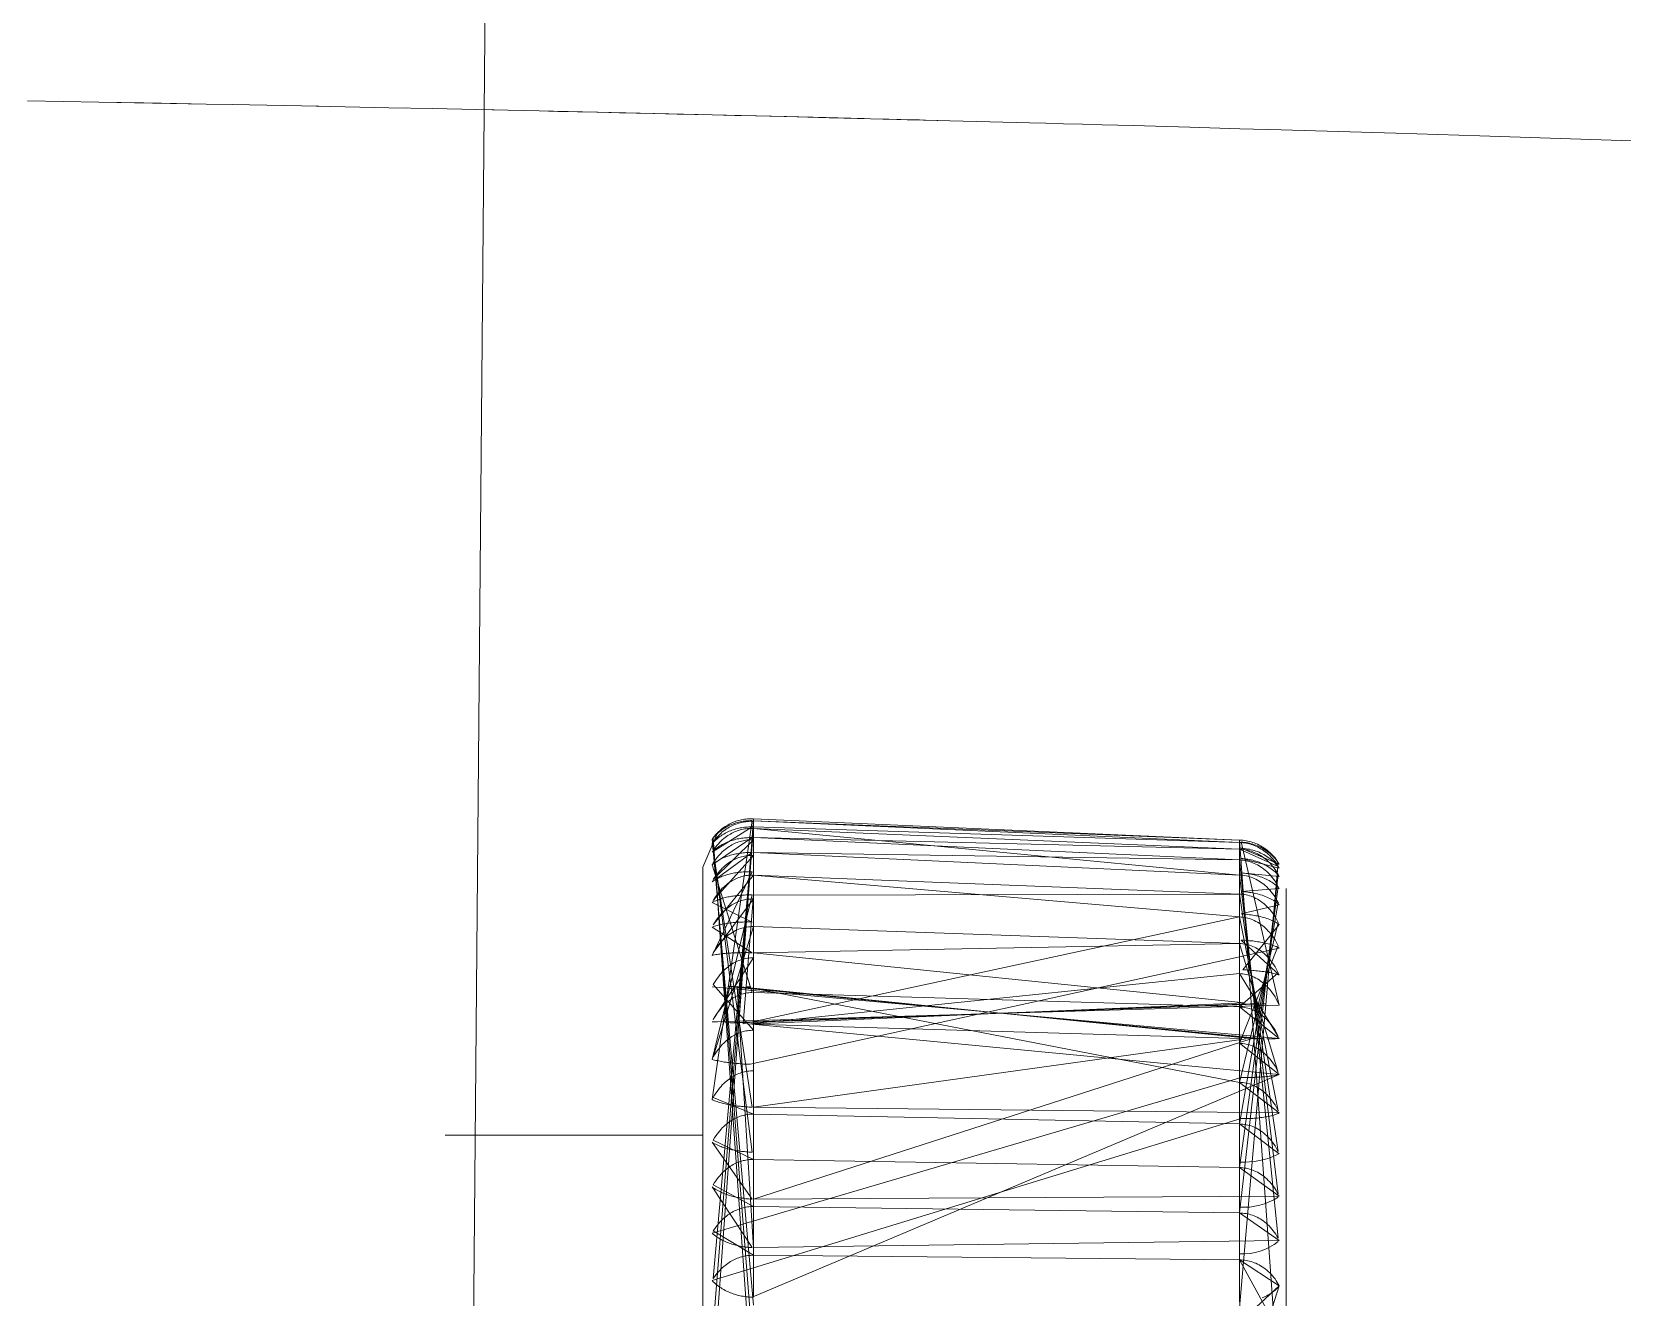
# Model space of a CAD drawing. Header units: millimetres. Extents: x 521 to 148073, y -17811 to 32040.
# Drawn here: x 66097.56 to 66131.58, y 20504.52 to 20531.58 of the extents above; entities that cross this region are included whole.
import ezdxf

# ---------------------------------------------------------------- set-up
doc = ezdxf.new("R2010")
doc.units = ezdxf.units.MM
doc.layers.add('Datové rozvody', color=6, linetype='Continuous')
doc.layers.add('PDF_Geometrie', color=7, linetype='Continuous', true_color=0xbdbdbd)

# ---------------------------------------------------------------- blocks, each defined once
blk = doc.blocks.new('projektor')
at = {"layer": 'PDF_Geometrie', "lineweight": 13}
for points in [[(86022.864, 15176.295), (86022.872, 15176.685), (86022.881, 15177.091), (86022.89, 15177.516), (86022.901, 15177.965), (86022.917, 15178.676), (86022.929, 15179.163), (86022.946, 15179.893), (86022.956, 15180.366), (86022.967, 15180.817), (86022.982, 15181.442), (86023.004, 15182.332), (86023.012, 15182.637), (86023.111, 15186.497), (86023.12, 15186.838), (86023.13, 15187.206), (86023.14, 15187.598), (86023.152, 15188.011), (86023.169, 15188.663), (86023.182, 15189.119), (86023.202, 15189.837), (86023.232, 15190.876), (86023.256, 15191.735), (86023.327, 15194.123), (86023.381, 15195.868), (86023.428, 15197.335), (86023.476, 15198.818), (86023.522, 15200.208)], [(86041.821, 15179.995), (86041.81, 15179.891), (86041.467, 15191.694), (86038.071, 15190.904), (86038.075, 15190.939), (86038.079, 15190.974), (86038.084, 15191.007), (86038.09, 15191.042), (86038.098, 15191.075), (86038.106, 15191.109), (86038.116, 15191.142), (86038.127, 15191.175), (86038.139, 15191.209), (86038.152, 15191.241), (86038.166, 15191.274), (86038.182, 15191.307), (86038.2, 15191.34), (86038.218, 15191.372), (86038.238, 15191.404), (86038.26, 15191.435), (86038.283, 15191.467), (86038.307, 15191.497), (86038.332, 15191.526), (86038.358, 15191.555), (86038.385, 15191.581), (86038.414, 15191.606), (86038.442, 15191.631), (86038.471, 15191.653), (86038.502, 15191.675), (86038.532, 15191.694), (86038.199, 15190.904), (86038.201, 15190.939), (86038.206, 15190.974), (86038.21, 15191.007), (86038.217, 15191.042), (86038.223, 15191.075), (86038.232, 15191.109), (86038.24, 15191.142), (86038.25, 15191.175), (86038.261, 15191.209), (86038.272, 15191.241), (86038.286, 15191.274), (86038.301, 15191.307), (86038.316, 15191.34), (86038.332, 15191.372), (86038.351, 15191.404), (86038.371, 15191.435), (86038.391, 15191.467), (86038.414, 15191.497), (86038.436, 15191.526), (86038.461, 15191.555), (86038.485, 15191.581), (86038.511, 15191.606), (86038.537, 15191.631), (86038.563, 15191.653), (86038.59, 15191.675), (86038.617, 15191.694), (86038.414, 15190.904), (86038.417, 15190.939), (86038.42, 15190.974), (86038.426, 15191.007), (86038.431, 15191.042), (86038.436, 15191.075), (86038.444, 15191.109), (86038.452, 15191.142), (86038.461, 15191.175), (86038.471, 15191.209), (86038.48, 15191.241), (86038.493, 15191.274), (86038.506, 15191.307), (86038.52, 15191.34), (86038.535, 15191.372), (86038.551, 15191.404), (86038.568, 15191.435), (86038.587, 15191.467), (86038.606, 15191.497), (86038.627, 15191.526), (86038.648, 15191.555), (86038.67, 15191.581), (86038.692, 15191.606), (86038.715, 15191.631), (86038.739, 15191.653), (86038.762, 15191.675), (86038.788, 15191.694), (86038.715, 15190.903), (86038.718, 15190.937), (86038.722, 15190.971), (86038.725, 15191.004), (86038.73, 15191.037), (86038.735, 15191.07), (86038.741, 15191.104), (86038.749, 15191.136), (86038.756, 15191.169), (86038.764, 15191.202), (86038.772, 15191.234), (86038.783, 15191.267), (86038.793, 15191.298), (86038.805, 15191.33), (86038.818, 15191.361), (86038.83, 15191.393), (86038.845, 15191.423), (86038.859, 15191.453), (86038.875, 15191.482), (86038.893, 15191.512), (86038.91, 15191.54), (86038.93, 15191.568), (86038.95, 15191.595), (86038.971, 15191.622), (86038.993, 15191.647), (86039.016, 15191.67), (86039.04, 15191.694), (86039.101, 15190.904), (86039.104, 15190.939), (86039.106, 15190.974), (86039.11, 15191.007), (86039.115, 15191.042), (86039.119, 15191.075), (86039.124, 15191.109), (86039.131, 15191.142), (86039.137, 15191.175), (86039.144, 15191.209), (86039.152, 15191.241), (86039.162, 15191.274), (86039.171, 15191.307), (86039.18, 15191.34), (86039.192, 15191.372), (86039.204, 15191.404), (86039.216, 15191.435), (86039.23, 15191.467), (86039.244, 15191.497), (86039.259, 15191.526), (86039.274, 15191.555), (86039.29, 15191.581), (86039.306, 15191.606), (86039.323, 15191.631), (86039.34, 15191.653), (86039.357, 15191.675), (86039.375, 15191.694), (86039.568, 15190.904), (86039.569, 15190.939), (86039.572, 15190.974), (86039.575, 15191.007), (86039.579, 15191.042), (86039.583, 15191.075), (86039.587, 15191.109), (86039.592, 15191.142), (86039.597, 15191.175), (86039.604, 15191.209), (86039.61, 15191.241), (86039.617, 15191.274), (86039.624, 15191.307), (86039.633, 15191.34), (86039.642, 15191.372), (86039.651, 15191.404), (86039.662, 15191.435), (86039.672, 15191.467), (86039.684, 15191.497), (86039.696, 15191.526), (86039.708, 15191.555), (86039.721, 15191.581), (86039.734, 15191.606), (86039.746, 15191.631), (86039.761, 15191.653), (86039.774, 15191.675), (86039.789, 15191.694), (86040.729, 15190.939), (86040.731, 15190.974), (86040.733, 15191.007), (86040.735, 15191.042), (86040.737, 15191.075), (86040.74, 15191.109), (86040.742, 15191.142), (86040.746, 15191.175), (86040.749, 15191.209), (86040.753, 15191.241), (86040.756, 15191.274), (86040.76, 15191.307), (86040.764, 15191.34), (86040.768, 15191.372), (86040.773, 15191.404), (86040.778, 15191.435), (86040.784, 15191.467), (86040.789, 15191.497), (86040.795, 15191.526), (86040.801, 15191.555), (86040.807, 15191.581), (86040.813, 15191.606), (86040.819, 15191.631), (86040.825, 15191.653), (86040.832, 15191.675), (86040.838, 15191.694), (86040.111, 15190.904), (86040.113, 15190.939), (86040.115, 15190.974), (86040.118, 15191.007), (86040.12, 15191.042), (86040.124, 15191.075), (86040.127, 15191.109), (86040.13, 15191.142), (86040.136, 15191.175), (86040.14, 15191.209), (86040.145, 15191.241), (86040.15, 15191.274), (86040.156, 15191.307), (86040.162, 15191.34), (86040.169, 15191.372), (86040.176, 15191.404), (86040.184, 15191.435), (86040.192, 15191.467), (86040.2, 15191.497), (86040.209, 15191.526), (86040.218, 15191.555), (86040.228, 15191.581), (86040.237, 15191.606), (86040.246, 15191.631), (86040.257, 15191.653), (86040.267, 15191.675), (86040.277, 15191.694), (86042.696, 15180.686), (86042.695, 15180.652), (86042.693, 15180.617), (86042.691, 15180.583), (86042.69, 15180.549), (86042.687, 15180.514), (86042.685, 15180.481), (86042.682, 15180.447), (86042.679, 15180.414), (86042.677, 15180.38), (86042.673, 15180.346), (86042.669, 15180.314), (86042.665, 15180.281), (86042.661, 15180.249), (86042.657, 15180.216), (86042.653, 15180.184), (86042.648, 15180.152), (86042.643, 15180.121), (86042.638, 15180.09), (86042.632, 15180.06), (86042.626, 15180.029), (86042.62, 15180), (86042.615, 15179.971), (86042.608, 15179.944), (86042.6, 15179.917), (86042.594, 15179.891), (86039.173, 15180.723), (86039.172, 15180.69), (86039.172, 15180.659), (86039.172, 15180.628), (86039.173, 15180.597), (86039.174, 15180.566), (86039.176, 15180.536), (86039.177, 15180.505), (86039.179, 15180.476), (86039.181, 15180.446), (86039.185, 15180.417), (86039.188, 15180.387), (86039.192, 15180.359), (86039.196, 15180.33), (86039.2, 15180.303), (86039.205, 15180.274), (86039.21, 15180.246), (86039.215, 15180.218), (86039.222, 15180.19), (86039.228, 15180.161), (86039.236, 15180.134), (86039.243, 15180.105), (86039.252, 15180.078), (86039.261, 15180.05), (86039.271, 15180.023), (86039.281, 15179.995), (86039.292, 15179.969), (86039.304, 15179.943), (86039.317, 15179.916), (86039.331, 15179.891), (86039.736, 15180.723), (86039.735, 15180.69), (86039.735, 15180.659), (86039.735, 15180.628), (86039.735, 15180.597), (86039.735, 15180.566), (86039.736, 15180.536), (86039.737, 15180.505), (86039.738, 15180.476), (86039.74, 15180.446), (86039.741, 15180.417), (86039.743, 15180.387), (86039.746, 15180.359), (86039.748, 15180.33), (86039.752, 15180.303), (86039.755, 15180.274), (86039.758, 15180.246), (86039.762, 15180.218), (86039.766, 15180.19), (86039.771, 15180.161), (86039.776, 15180.134), (86039.781, 15180.105), (86039.787, 15180.078), (86039.793, 15180.05), (86039.8, 15180.023), (86039.807, 15179.995), (86039.815, 15179.969), (86039.824, 15179.943), (86039.833, 15179.916), (86039.843, 15179.891), (86040.376, 15180.723), (86040.375, 15180.69), (86040.374, 15180.659), (86040.373, 15180.628), (86040.373, 15180.597), (86040.373, 15180.566), (86040.373, 15180.536), (86040.373, 15180.505), (86040.374, 15180.476), (86040.374, 15180.446), (86040.375, 15180.417), (86040.376, 15180.387), (86040.377, 15180.359), (86040.378, 15180.33), (86040.38, 15180.303), (86040.381, 15180.274), (86040.383, 15180.246), (86040.385, 15180.218), (86040.387, 15180.19), (86040.39, 15180.161), (86040.392, 15180.134), (86040.394, 15180.105), (86040.398, 15180.078), (86040.402, 15180.05), (86040.406, 15180.023), (86040.409, 15179.995), (86040.414, 15179.969), (86040.418, 15179.943), (86040.424, 15179.916), (86040.429, 15179.891), (86038.691, 15180.723), (86038.69, 15180.69), (86038.69, 15180.659), (86038.691, 15180.628), (86038.692, 15180.597), (86038.693, 15180.566), (86038.695, 15180.536), (86038.697, 15180.505), (86038.701, 15180.476), (86038.704, 15180.446), (86038.707, 15180.417), (86038.712, 15180.387), (86038.716, 15180.359), (86038.723, 15180.33), (86038.728, 15180.303), (86038.734, 15180.274), (86038.741, 15180.246), (86038.749, 15180.218), (86038.757, 15180.19), (86038.766, 15180.161), (86038.775, 15180.134), (86038.785, 15180.105), (86038.796, 15180.078), (86038.808, 15180.05), (86038.821, 15180.023), (86038.834, 15179.995), (86038.849, 15179.969), (86038.865, 15179.943), (86038.881, 15179.916), (86038.899, 15179.891), (86038.292, 15180.723), (86038.291, 15180.691), (86038.292, 15180.66), (86038.293, 15180.628), (86038.293, 15180.597), (86038.296, 15180.566), (86038.298, 15180.536), (86038.302, 15180.505), (86038.305, 15180.476), (86038.31, 15180.446), (86038.314, 15180.417), (86038.32, 15180.387), (86038.326, 15180.359), (86038.332, 15180.331), (86038.34, 15180.303), (86038.348, 15180.275), (86038.356, 15180.248), (86038.366, 15180.219), (86038.375, 15180.192), (86038.385, 15180.163), (86038.397, 15180.136), (86038.41, 15180.107), (86038.423, 15180.079), (86038.438, 15180.051), (86038.453, 15180.023), (86038.471, 15179.995), (86038.488, 15179.968), (86038.507, 15179.942), (86038.528, 15179.916), (86038.549, 15179.891), (86037.98, 15180.723), (86037.98, 15180.69), (86037.98, 15180.659), (86037.982, 15180.628), (86037.983, 15180.597), (86037.986, 15180.566), (86037.989, 15180.536), (86037.993, 15180.505), (86037.997, 15180.476), (86038.002, 15180.446), (86038.008, 15180.417), (86038.015, 15180.387), (86038.023, 15180.359), (86038.03, 15180.33), (86038.038, 15180.303), (86038.049, 15180.274), (86038.058, 15180.246), (86038.07, 15180.218), (86038.081, 15180.19), (86038.093, 15180.161), (86038.107, 15180.134), (86038.122, 15180.105), (86038.138, 15180.078), (86038.154, 15180.05), (86038.173, 15180.023), (86038.192, 15179.995), (86038.213, 15179.969), (86038.235, 15179.943), (86038.259, 15179.916), (86038.284, 15179.891), (86037.757, 15180.723), (86037.757, 15180.69), (86037.758, 15180.659), (86037.76, 15180.628), (86037.762, 15180.597), (86037.765, 15180.566), (86037.769, 15180.536), (86037.774, 15180.505), (86037.779, 15180.476), (86037.785, 15180.446), (86037.792, 15180.417), (86037.799, 15180.387), (86037.808, 15180.359), (86037.817, 15180.33), (86037.827, 15180.303), (86037.837, 15180.274), (86037.849, 15180.246), (86037.861, 15180.218), (86037.875, 15180.19), (86037.889, 15180.161), (86037.905, 15180.134), (86037.922, 15180.105), (86037.94, 15180.078), (86037.959, 15180.05), (86037.98, 15180.023), (86038.002, 15179.995), (86038.025, 15179.969), (86038.051, 15179.943), (86038.078, 15179.916), (86038.106, 15179.891), (86043.587, 15180.723), (86043.586, 15180.69), (86043.585, 15180.659), (86043.583, 15180.628), (86043.581, 15180.597), (86043.578, 15180.566), (86043.576, 15180.536), (86043.574, 15180.505), (86043.57, 15180.476), (86043.567, 15180.446), (86043.564, 15180.417), (86043.56, 15180.387), (86043.555, 15180.359), (86043.551, 15180.33), (86043.547, 15180.303), (86043.542, 15180.274), (86043.537, 15180.246), (86043.531, 15180.218), (86043.525, 15180.19), (86043.519, 15180.161), (86043.512, 15180.134), (86043.505, 15180.105), (86043.498, 15180.078), (86043.49, 15180.05), (86043.482, 15180.023), (86043.473, 15179.995), (86043.464, 15179.969), (86043.453, 15179.943), (86043.442, 15179.916), (86043.431, 15179.891), (86037.627, 15180.723), (86037.627, 15180.69), (86037.628, 15180.659), (86037.63, 15180.628), (86037.632, 15180.597), (86037.635, 15180.566), (86037.64, 15180.536), (86037.645, 15180.505), (86037.651, 15180.476), (86037.658, 15180.446), (86037.666, 15180.417), (86037.675, 15180.387), (86037.684, 15180.359), (86037.694, 15180.33), (86037.705, 15180.303), (86037.717, 15180.274), (86037.73, 15180.246), (86037.743, 15180.218), (86037.759, 15180.19), (86037.775, 15180.161), (86037.793, 15180.134), (86037.811, 15180.105), (86037.831, 15180.078), (86037.853, 15180.05), (86037.876, 15180.023), (86037.901, 15179.995), (86037.927, 15179.969), (86037.955, 15179.943), (86037.986, 15179.916), (86038.018, 15179.891), (86044.523, 15180.723), (86044.522, 15180.69), (86044.521, 15180.659), (86044.518, 15180.628), (86044.516, 15180.597), (86044.513, 15180.566), (86044.51, 15180.536), (86044.507, 15180.505), (86044.503, 15180.476), (86044.499, 15180.446), (86044.494, 15180.417), (86044.489, 15180.387), (86044.484, 15180.359), (86044.478, 15180.33), (86044.473, 15180.303), (86044.466, 15180.274), (86044.459, 15180.246), (86044.452, 15180.218), (86044.444, 15180.19), (86044.435, 15180.161), (86044.426, 15180.134), (86044.417, 15180.105), (86044.407, 15180.078), (86044.396, 15180.05), (86044.386, 15180.023), (86044.373, 15179.995), (86044.36, 15179.969), (86044.347, 15179.943), (86044.333, 15179.916), (86044.317, 15179.891), (86045.499, 15180.723), (86045.499, 15180.69), (86045.496, 15180.659), (86045.494, 15180.628), (86045.492, 15180.597), (86045.488, 15180.566), (86045.484, 15180.536), (86045.48, 15180.505), (86045.476, 15180.476), (86045.47, 15180.446), (86045.465, 15180.417), (86045.459, 15180.387), (86045.452, 15180.359), (86045.446, 15180.33), (86045.438, 15180.303), (86045.43, 15180.274), (86045.422, 15180.246), (86045.412, 15180.218), (86045.403, 15180.19), (86045.392, 15180.161), (86045.382, 15180.134), (86045.37, 15180.105), (86045.357, 15180.078), (86045.344, 15180.05), (86045.33, 15180.023), (86045.314, 15179.995), (86045.299, 15179.969), (86045.282, 15179.943), (86045.264, 15179.916), (86045.244, 15179.891), (86046.508, 15180.723), (86046.507, 15180.69), (86046.504, 15180.659), (86046.502, 15180.628), (86046.498, 15180.597), (86046.495, 15180.566), (86046.491, 15180.536), (86046.486, 15180.505), (86046.48, 15180.476), (86046.474, 15180.446), (86046.468, 15180.417), (86046.461, 15180.387), (86046.453, 15180.359), (86046.445, 15180.33), (86046.436, 15180.303), (86046.427, 15180.274), (86046.417, 15180.246), (86046.406, 15180.218), (86046.395, 15180.19), (86046.382, 15180.161), (86046.37, 15180.134), (86046.356, 15180.105), (86046.34, 15180.078), (86046.325, 15180.05), (86046.308, 15180.023), (86046.289, 15179.995), (86046.27, 15179.969), (86046.25, 15179.943), (86046.228, 15179.916), (86046.206, 15179.891), (86042.968, 15190.903), (86042.969, 15190.937), (86042.969, 15190.971), (86042.969, 15191.004), (86042.969, 15191.038), (86042.969, 15191.071), (86042.969, 15191.104), (86042.968, 15191.136), (86042.968, 15191.169), (86042.966, 15191.202), (86042.965, 15191.234), (86042.963, 15191.267), (86042.961, 15191.299), (86042.959, 15191.331), (86042.957, 15191.362), (86042.955, 15191.393), (86042.951, 15191.423), (86042.949, 15191.454), (86042.946, 15191.483), (86042.942, 15191.513), (86042.937, 15191.541), (86042.933, 15191.57), (86042.929, 15191.596), (86042.924, 15191.623), (86042.919, 15191.647), (86042.913, 15191.671), (86042.907, 15191.694), (86047.54, 15180.723), (86047.54, 15180.69), (86047.537, 15180.659), (86047.535, 15180.628), (86047.531, 15180.597), (86047.527, 15180.566), (86047.522, 15180.536), (86047.516, 15180.505), (86047.51, 15180.476), (86047.504, 15180.446), (86047.496, 15180.417), (86047.488, 15180.387), (86047.479, 15180.359), (86047.47, 15180.33), (86047.46, 15180.303), (86047.449, 15180.274), (86047.437, 15180.246), (86047.425, 15180.218), (86047.412, 15180.19), (86047.398, 15180.161), (86047.383, 15180.134), (86047.366, 15180.105), (86047.349, 15180.078), (86047.331, 15180.05), (86047.312, 15180.023), (86047.291, 15179.995), (86047.269, 15179.969), (86047.245, 15179.943), (86047.22, 15179.916), (86047.193, 15179.891), (86043.826, 15190.904), (86043.826, 15190.939), (86043.826, 15190.974), (86043.826, 15191.007), (86043.825, 15191.042), (86043.824, 15191.075), (86043.823, 15191.109), (86043.82, 15191.142), (86043.819, 15191.175), (86043.816, 15191.209), (86043.813, 15191.241), (86043.809, 15191.274), (86043.805, 15191.307), (86043.801, 15191.34), (86043.797, 15191.372), (86043.791, 15191.404), (86043.786, 15191.435), (86043.779, 15191.467), (86043.773, 15191.497), (86043.766, 15191.526), (86043.759, 15191.555), (86043.751, 15191.581), (86043.743, 15191.606), (86043.734, 15191.631), (86043.726, 15191.653), (86043.717, 15191.675), (86043.708, 15191.694)], [(86047.762, 15190.87), (86038.499, 15191.675), (86038.467, 15191.653), (86038.435, 15191.631), (86038.404, 15191.606), (86038.373, 15191.581), (86038.344, 15191.555), (86038.314, 15191.526), (86038.288, 15191.498), (86038.261, 15191.467), (86038.236, 15191.437), (86038.213, 15191.404), (86038.191, 15191.372), (86038.171, 15191.34), (86038.152, 15191.307), (86038.135, 15191.275), (86038.119, 15191.241), (86038.105, 15191.209), (86038.092, 15191.175), (86038.08, 15191.143), (86038.07, 15191.109), (86038.06, 15191.075), (86038.053, 15191.042), (86038.046, 15191.007), (86038.04, 15190.974), (86038.036, 15190.939), (86038.032, 15190.904), (86038.03, 15190.87), (86049.21, 15191.675)], [(86049.795, 15190.904), (86047.305, 15191.694), (86047.268, 15191.675), (86047.232, 15191.653), (86047.197, 15191.631), (86047.162, 15191.606), (86047.128, 15191.581), (86047.095, 15191.555), (86047.064, 15191.526), (86047.033, 15191.498), (86047.004, 15191.467), (86046.978, 15191.437), (86046.952, 15191.404), (86046.928, 15191.372), (86046.906, 15191.34), (86046.887, 15191.307), (86046.868, 15191.275), (86046.851, 15191.241), (86046.836, 15191.209), (86046.823, 15191.175), (86046.81, 15191.143), (86046.8, 15191.109), (86046.791, 15191.075), (86046.783, 15191.042), (86046.777, 15191.007), (86046.772, 15190.974), (86046.768, 15190.939), (86046.765, 15190.904), (86046.764, 15190.87), (86048.233, 15191.675)], [(86041.467, 15191.694), (86041.422, 15191.675), (86041.379, 15191.653), (86041.336, 15191.631), (86041.295, 15191.606), (86041.254, 15191.581), (86041.215, 15191.555), (86041.176, 15191.526), (86041.14, 15191.498), (86041.106, 15191.467), (86041.073, 15191.437), (86041.042, 15191.404), (86041.012, 15191.372), (86040.986, 15191.34), (86040.963, 15191.307), (86040.94, 15191.275), (86040.919, 15191.241), (86040.901, 15191.209), (86040.884, 15191.175), (86040.868, 15191.143), (86040.856, 15191.109), (86040.845, 15191.075), (86040.834, 15191.042), (86040.826, 15191.007), (86040.819, 15190.974), (86040.815, 15190.939), (86040.811, 15190.904), (86040.808, 15190.87), (86042.114, 15191.675), (86042.07, 15191.653), (86042.029, 15191.631), (86041.986, 15191.606), (86041.946, 15191.581), (86041.907, 15191.555), (86041.869, 15191.526), (86041.832, 15191.498), (86041.798, 15191.467), (86041.765, 15191.437), (86041.734, 15191.404), (86041.706, 15191.372), (86041.679, 15191.34), (86041.655, 15191.307), (86041.632, 15191.275), (86041.612, 15191.241), (86041.594, 15191.209), (86041.577, 15191.175), (86041.562, 15191.143), (86041.55, 15191.109), (86041.538, 15191.075), (86041.528, 15191.042), (86041.519, 15191.007), (86041.512, 15190.974), (86041.507, 15190.939), (86041.504, 15190.904), (86041.503, 15190.87), (86040.795, 15191.675), (86040.753, 15191.654), (86040.711, 15191.632), (86040.67, 15191.607), (86040.629, 15191.582), (86040.589, 15191.556), (86040.551, 15191.527), (86040.514, 15191.498), (86040.479, 15191.468), (86040.446, 15191.437), (86040.416, 15191.405), (86040.387, 15191.373), (86040.361, 15191.341), (86040.337, 15191.308), (86040.315, 15191.276), (86040.294, 15191.243), (86040.276, 15191.21), (86040.259, 15191.176), (86040.244, 15191.143), (86040.231, 15191.109), (86040.219, 15191.075), (86040.209, 15191.042), (86040.201, 15191.007), (86040.194, 15190.973), (86040.188, 15190.939), (86040.185, 15190.904), (86040.183, 15190.87), (86042.864, 15191.675), (86042.82, 15191.653), (86042.778, 15191.631), (86042.738, 15191.606), (86042.696, 15191.581), (86042.658, 15191.555), (86042.62, 15191.526), (86042.585, 15191.498), (86042.55, 15191.467), (86042.517, 15191.437), (86042.487, 15191.404), (86042.459, 15191.372), (86042.433, 15191.34), (86042.409, 15191.307), (86042.386, 15191.275), (86042.366, 15191.241), (86042.349, 15191.209), (86042.332, 15191.175), (86042.317, 15191.143), (86042.304, 15191.109), (86042.294, 15191.075), (86042.283, 15191.042), (86042.275, 15191.007), (86042.269, 15190.974), (86042.264, 15190.939), (86042.261, 15190.904), (86042.259, 15190.87), (86040.234, 15191.675), (86040.192, 15191.653), (86040.15, 15191.631), (86040.109, 15191.606), (86040.068, 15191.581), (86040.03, 15191.555), (86039.993, 15191.526), (86039.957, 15191.498), (86039.923, 15191.467), (86039.89, 15191.437), (86039.86, 15191.404), (86039.832, 15191.372), (86039.806, 15191.34), (86039.782, 15191.307), (86039.76, 15191.275), (86039.74, 15191.241), (86039.722, 15191.209), (86039.705, 15191.175), (86039.69, 15191.143), (86039.677, 15191.109), (86039.666, 15191.075), (86039.655, 15191.042), (86039.647, 15191.007), (86039.641, 15190.974), (86039.636, 15190.939), (86039.632, 15190.904), (86039.629, 15190.87), (86043.665, 15191.675), (86043.623, 15191.653), (86043.582, 15191.631), (86043.541, 15191.606), (86043.502, 15191.581), (86043.464, 15191.555), (86043.426, 15191.526), (86043.39, 15191.498), (86043.357, 15191.467), (86043.325, 15191.437), (86043.295, 15191.404), (86043.268, 15191.372), (86043.242, 15191.34), (86043.218, 15191.307), (86043.196, 15191.275), (86043.177, 15191.241), (86043.159, 15191.209), (86043.143, 15191.175), (86043.129, 15191.143), (86043.116, 15191.109), (86043.105, 15191.075), (86043.096, 15191.042), (86043.088, 15191.007), (86043.082, 15190.974), (86043.077, 15190.939), (86043.073, 15190.904), (86043.072, 15190.87), (86039.746, 15191.675), (86039.704, 15191.653), (86039.663, 15191.631), (86039.624, 15191.606), (86039.584, 15191.581), (86039.546, 15191.555), (86039.51, 15191.526), (86039.475, 15191.498), (86039.441, 15191.467), (86039.41, 15191.437), (86039.38, 15191.404), (86039.353, 15191.372), (86039.327, 15191.34), (86039.303, 15191.307), (86039.282, 15191.275), (86039.262, 15191.241), (86039.244, 15191.209), (86039.227, 15191.175), (86039.213, 15191.143), (86039.201, 15191.109), (86039.189, 15191.075), (86039.18, 15191.042), (86039.171, 15191.007), (86039.165, 15190.974), (86039.159, 15190.939), (86039.155, 15190.904), (86039.154, 15190.87), (86044.513, 15191.675), (86044.472, 15191.653), (86044.431, 15191.631), (86044.392, 15191.606), (86044.354, 15191.581), (86044.316, 15191.555), (86044.28, 15191.526), (86044.246, 15191.498), (86044.212, 15191.467), (86044.182, 15191.437), (86044.153, 15191.404), (86044.125, 15191.372), (86044.1, 15191.34), (86044.078, 15191.307), (86044.057, 15191.275), (86044.038, 15191.241), (86044.02, 15191.209), (86044.004, 15191.175), (86043.991, 15191.143), (86043.978, 15191.109), (86043.968, 15191.075), (86043.959, 15191.042), (86043.952, 15191.007), (86043.945, 15190.974), (86043.941, 15190.939), (86043.938, 15190.904), (86043.936, 15190.87), (86039.333, 15191.675), (86039.293, 15191.653), (86039.254, 15191.631), (86039.215, 15191.606), (86039.177, 15191.581), (86039.141, 15191.555), (86039.105, 15191.526), (86039.071, 15191.498), (86039.038, 15191.467), (86039.007, 15191.437), (86038.979, 15191.404), (86038.951, 15191.372), (86038.927, 15191.34), (86038.904, 15191.307), (86038.883, 15191.275), (86038.863, 15191.241), (86038.846, 15191.209), (86038.83, 15191.175), (86038.816, 15191.143), (86038.803, 15191.109), (86038.793, 15191.075), (86038.784, 15191.042), (86038.775, 15191.007), (86038.768, 15190.974), (86038.763, 15190.939), (86038.76, 15190.904), (86038.758, 15190.87), (86045.4, 15191.675), (86045.361, 15191.653), (86045.322, 15191.631), (86045.283, 15191.606), (86045.247, 15191.581), (86045.21, 15191.555), (86045.176, 15191.526), (86045.142, 15191.498), (86045.11, 15191.467), (86045.08, 15191.437), (86045.053, 15191.404), (86045.026, 15191.372), (86045.003, 15191.34), (86044.98, 15191.307), (86044.96, 15191.275), (86044.942, 15191.241), (86044.925, 15191.209), (86044.91, 15191.175), (86044.896, 15191.143), (86044.885, 15191.109), (86044.874, 15191.075), (86044.865, 15191.042), (86044.858, 15191.007), (86044.853, 15190.974), (86044.848, 15190.939), (86044.845, 15190.904), (86044.844, 15190.87), (86039.001, 15191.675), (86038.962, 15191.653), (86038.924, 15191.631), (86038.886, 15191.606), (86038.85, 15191.581), (86038.814, 15191.555), (86038.781, 15191.526), (86038.748, 15191.498), (86038.716, 15191.467), (86038.688, 15191.437), (86038.66, 15191.404), (86038.633, 15191.372), (86038.61, 15191.34), (86038.587, 15191.307), (86038.567, 15191.275), (86038.549, 15191.241), (86038.532, 15191.209), (86038.516, 15191.175), (86038.502, 15191.143), (86038.491, 15191.109), (86038.48, 15191.075), (86038.471, 15191.042), (86038.462, 15191.007), (86038.457, 15190.974), (86038.452, 15190.939), (86038.447, 15190.904), (86038.445, 15190.87), (86046.315, 15191.67), (86046.273, 15191.647), (86046.231, 15191.622), (86046.193, 15191.595), (86046.157, 15191.569), (86046.122, 15191.54), (86046.09, 15191.512), (86046.059, 15191.482), (86046.03, 15191.453), (86046.004, 15191.423), (86045.978, 15191.392), (86045.955, 15191.361), (86045.933, 15191.33), (86045.913, 15191.298), (86045.895, 15191.267), (86045.878, 15191.234), (86045.863, 15191.202), (86045.849, 15191.169), (86045.836, 15191.136), (86045.826, 15191.104), (86045.816, 15191.07), (86045.809, 15191.037), (86045.802, 15191.004), (86045.797, 15190.971), (86045.793, 15190.937), (86045.79, 15190.903), (86045.789, 15190.87), (86038.749, 15191.675), (86038.712, 15191.653), (86038.676, 15191.631), (86038.64, 15191.606), (86038.606, 15191.581), (86038.572, 15191.555), (86038.54, 15191.526), (86038.508, 15191.498), (86038.479, 15191.467), (86038.45, 15191.437), (86038.424, 15191.404), (86038.399, 15191.372), (86038.376, 15191.34), (86038.355, 15191.307), (86038.336, 15191.275), (86038.318, 15191.241), (86038.302, 15191.209), (86038.288, 15191.175), (86038.274, 15191.143), (86038.262, 15191.109), (86038.253, 15191.075), (86038.243, 15191.042), (86038.236, 15191.007), (86038.23, 15190.974), (86038.225, 15190.939), (86038.222, 15190.904), (86038.219, 15190.87), (86038.582, 15191.675), (86038.547, 15191.653), (86038.514, 15191.631), (86038.479, 15191.606), (86038.446, 15191.581), (86038.415, 15191.555), (86038.384, 15191.526), (86038.354, 15191.498), (86038.326, 15191.467), (86038.3, 15191.437), (86038.275, 15191.404), (86038.252, 15191.372), (86038.23, 15191.34), (86038.21, 15191.307), (86038.192, 15191.275), (86038.175, 15191.241), (86038.16, 15191.209), (86038.145, 15191.175), (86038.133, 15191.143), (86038.122, 15191.109), (86038.112, 15191.075), (86038.104, 15191.042), (86038.096, 15191.007), (86038.09, 15190.974), (86038.086, 15190.939), (86038.083, 15190.904), (86038.08, 15190.87)], [(86060.422, 15191.837), (86039.04, 15191.837)], [(86045.656, 15180.754), (86045.789, 15190.87), (86046.361, 15191.694), (86046.509, 15180.754), (86041.08, 15180.417), (86042.167, 15191.175)], [(86041.085, 15180.69), (86041.082, 15180.597), (86043.072, 15190.87), (86043.708, 15191.694), (86043.588, 15180.754), (86042.165, 15191.007)], [(86042.167, 15191.435), (86042.167, 15191.497), (86042.165, 15191.526), (86042.165, 15191.555), (86042.164, 15191.581), (86042.163, 15191.606), (86042.161, 15191.631), (86042.16, 15191.653), (86042.16, 15191.675), (86042.158, 15191.694), (86041.087, 15179.891)], [(86041.204, 15180.754), (86041.503, 15190.87), (86042.158, 15191.694)], [(86044.675, 15180.754), (86044.844, 15190.87), (86045.442, 15191.694), (86045.5, 15180.754), (86042.167, 15191.109)], [(86043.732, 15180.754), (86043.936, 15190.87), (86044.555, 15191.694)], [(86046.668, 15180.754), (86046.764, 15190.87), (86047.305, 15191.694)], [(86047.553, 15191.34), (86047.54, 15191.372), (86047.526, 15191.404), (86047.51, 15191.435), (86047.493, 15191.467), (86047.475, 15191.497), (86047.457, 15191.526), (86047.436, 15191.555), (86047.417, 15191.581), (86047.395, 15191.606), (86047.373, 15191.631), (86047.351, 15191.653), (86047.329, 15191.675), (86047.305, 15191.694), (86057.474, 15180.723)], [(86041.079, 15180.274), (86041.079, 15180.218), (86042.168, 15191.372)], [(86041.435, 15191.34), (86041.439, 15191.404), (86041.834, 15180.161)], [(86041.079, 15180.33), (86041.079, 15180.274), (86042.168, 15191.307)], [(86042.167, 15191.175), (86042.168, 15191.241), (86041.079, 15180.33)], [(86041.426, 15191.209), (86041.431, 15191.274), (86041.841, 15180.274)], [(86037.588, 15180.754), (86038.03, 15190.87), (86037.628, 15180.754), (86038.08, 15190.87), (86037.758, 15180.754), (86041.85, 15180.446)], [(86047.636, 15190.87), (86046.641, 15190.87), (86045.669, 15190.87), (86044.728, 15190.87), (86043.825, 15190.87), (86042.968, 15190.87), (86042.161, 15190.87), (86041.412, 15190.87), (86040.727, 15190.87), (86040.11, 15190.87), (86039.566, 15190.87), (86039.099, 15190.87), (86038.714, 15190.87), (86038.412, 15190.87), (86038.197, 15190.87), (86038.07, 15190.87)], [(86039.832, 15180.754), (86040.183, 15190.87), (86040.376, 15180.754), (86041.416, 15190.974), (86041.859, 15180.628), (86040.808, 15190.87)], [(86022.72, 15169.362), (86022.73, 15169.907), (86022.759, 15171.349), (86022.777, 15172.255), (86022.796, 15173.163), (86022.815, 15174.074), (86022.835, 15174.991), (86022.864, 15176.295), (86022.996, 15181.999), (86023.016, 15182.782), (86023.022, 15183.054), (86023.026, 15183.187), (86023.031, 15183.443), (86023.035, 15183.571), (86023.042, 15183.823), (86023.045, 15183.952), (86023.051, 15184.208), (86023.055, 15184.336), (86023.061, 15184.592)], [(86049.815, 15180.754), (86037.983, 15179.916), (86037.949, 15179.943), (86037.918, 15179.969), (86037.889, 15179.995), (86037.863, 15180.023), (86037.837, 15180.05), (86037.814, 15180.078), (86037.792, 15180.105), (86037.771, 15180.134), (86037.752, 15180.161), (86037.734, 15180.19), (86037.718, 15180.218), (86037.702, 15180.246), (86037.688, 15180.274), (86037.675, 15180.303), (86037.662, 15180.33), (86037.651, 15180.359), (86037.641, 15180.387), (86037.632, 15180.417), (86037.623, 15180.446), (86037.615, 15180.476), (86037.609, 15180.505), (86037.603, 15180.536), (86037.598, 15180.566), (86037.594, 15180.597), (86037.591, 15180.628), (86037.588, 15180.659), (86037.588, 15180.69), (86037.588, 15180.723), (86037.588, 15180.754), (86049.184, 15179.916)], [(86048.755, 15180.754), (86038.069, 15179.916), (86038.033, 15179.943), (86038, 15179.969), (86037.968, 15179.995), (86037.94, 15180.023), (86037.912, 15180.05), (86037.886, 15180.078), (86037.863, 15180.105), (86037.84, 15180.134), (86037.819, 15180.161), (86037.8, 15180.19), (86037.783, 15180.218), (86037.766, 15180.246), (86037.751, 15180.274), (86037.736, 15180.303), (86037.723, 15180.33), (86037.71, 15180.359), (86037.7, 15180.387), (86037.69, 15180.417), (86037.68, 15180.446), (86037.672, 15180.476), (86037.665, 15180.505), (86037.658, 15180.536), (86037.653, 15180.566), (86037.649, 15180.597), (86037.645, 15180.628), (86037.643, 15180.659), (86037.641, 15180.69), (86037.641, 15180.723), (86037.642, 15180.754), (86048.162, 15179.916)], [(86047.704, 15180.754), (86038.244, 15179.916), (86038.206, 15179.943), (86038.171, 15179.969), (86038.137, 15179.995), (86038.106, 15180.023), (86038.077, 15180.05), (86038.05, 15180.078), (86038.024, 15180.105), (86038.001, 15180.134), (86037.978, 15180.161), (86037.958, 15180.19), (86037.939, 15180.218), (86037.92, 15180.246), (86037.905, 15180.274), (86037.889, 15180.303), (86037.875, 15180.33), (86037.862, 15180.359), (86037.85, 15180.387), (86037.84, 15180.417), (86037.829, 15180.446), (86037.82, 15180.476), (86037.813, 15180.505), (86037.805, 15180.536), (86037.799, 15180.566), (86037.795, 15180.597), (86037.791, 15180.628), (86037.788, 15180.659), (86037.787, 15180.69), (86037.787, 15180.723), (86037.788, 15180.754), (86047.152, 15179.916), (86047.114, 15179.943), (86047.077, 15179.969), (86047.043, 15179.995), (86047.011, 15180.023), (86046.982, 15180.05), (86046.953, 15180.078), (86046.927, 15180.105), (86046.902, 15180.134), (86046.879, 15180.161), (86046.858, 15180.19), (86046.838, 15180.218), (86046.819, 15180.246), (86046.801, 15180.274), (86046.785, 15180.303), (86046.77, 15180.33), (86046.756, 15180.359)], [(86047.541, 15180.754), (86046.509, 15180.754), (86045.5, 15180.754), (86044.524, 15180.754), (86043.588, 15180.754), (86042.699, 15180.754), (86041.863, 15180.754), (86041.086, 15180.754), (86040.376, 15180.754), (86039.737, 15180.754), (86039.174, 15180.754), (86038.692, 15180.754), (86038.293, 15180.754), (86037.981, 15180.754), (86037.758, 15180.754), (86037.628, 15180.754)], [(86046.756, 15180.359), (86046.744, 15180.387), (86046.732, 15180.417), (86046.721, 15180.446), (86046.711, 15180.476), (86046.701, 15180.505), (86046.694, 15180.536), (86046.687, 15180.566), (86046.682, 15180.597), (86046.676, 15180.628), (86046.673, 15180.659), (86046.671, 15180.69), (86046.669, 15180.723), (86046.668, 15180.754), (86046.163, 15179.916), (86046.123, 15179.942), (86046.084, 15179.968), (86046.048, 15179.995), (86046.013, 15180.023), (86045.982, 15180.051), (86045.952, 15180.08), (86045.924, 15180.107), (86045.898, 15180.136), (86045.874, 15180.164), (86045.852, 15180.192), (86045.83, 15180.219), (86045.811, 15180.248), (86045.794, 15180.275), (86045.777, 15180.303), (86045.761, 15180.331), (86045.747, 15180.359), (86045.734, 15180.387), (86045.722, 15180.417), (86045.71, 15180.446), (86045.7, 15180.476), (86045.69, 15180.505), (86045.682, 15180.536), (86045.675, 15180.566), (86045.669, 15180.597), (86045.664, 15180.628), (86045.661, 15180.66), (86045.657, 15180.691), (86045.656, 15180.723), (86045.656, 15180.754), (86045.2, 15179.916), (86045.157, 15179.943), (86045.117, 15179.969), (86045.08, 15179.995), (86045.045, 15180.023), (86045.013, 15180.05), (86044.982, 15180.078), (86044.953, 15180.105), (86044.926, 15180.134), (86044.901, 15180.161), (86044.878, 15180.19), (86044.856, 15180.218), (86044.836, 15180.246), (86044.817, 15180.274), (86044.799, 15180.303), (86044.783, 15180.33), (86044.769, 15180.359), (86044.754, 15180.387), (86044.742, 15180.417), (86044.73, 15180.446), (86044.719, 15180.476), (86044.709, 15180.505), (86044.7, 15180.536), (86044.694, 15180.566), (86044.687, 15180.597), (86044.682, 15180.628), (86044.679, 15180.659), (86044.677, 15180.69), (86044.675, 15180.723), (86044.675, 15180.754), (86044.271, 15179.916), (86044.227, 15179.943), (86044.186, 15179.969), (86044.148, 15179.995), (86044.112, 15180.023), (86044.078, 15180.05), (86044.047, 15180.078), (86044.017, 15180.105), (86043.99, 15180.134), (86043.964, 15180.161), (86043.94, 15180.19), (86043.917, 15180.218), (86043.896, 15180.246), (86043.877, 15180.274), (86043.86, 15180.303), (86043.843, 15180.33), (86043.827, 15180.359), (86043.813, 15180.387), (86043.799, 15180.417), (86043.787, 15180.446), (86043.777, 15180.476), (86043.767, 15180.505), (86043.759, 15180.536), (86043.751, 15180.566), (86043.744, 15180.597), (86043.739, 15180.628), (86043.736, 15180.659), (86043.733, 15180.69), (86043.732, 15180.723), (86043.732, 15180.754), (86043.384, 15179.916), (86043.339, 15179.943), (86043.298, 15179.969), (86043.259, 15179.995), (86043.222, 15180.023), (86043.187, 15180.05), (86043.156, 15180.078), (86043.125, 15180.105), (86043.097, 15180.134), (86043.07, 15180.161), (86043.046, 15180.19), (86043.024, 15180.218), (86043.002, 15180.246), (86042.982, 15180.274), (86042.964, 15180.303), (86042.947, 15180.33), (86042.93, 15180.359), (86042.916, 15180.387), (86042.903, 15180.417), (86042.89, 15180.446), (86042.88, 15180.476), (86042.869, 15180.505), (86042.861, 15180.536), (86042.854, 15180.566), (86042.847, 15180.597), (86042.842, 15180.628), (86042.838, 15180.659), (86042.835, 15180.69), (86042.834, 15180.723), (86042.834, 15180.754)], [(86038.598, 15179.699), (86037.868, 15180.012)], [(86060.864, 15179.698), (86038.598, 15179.698)], [(86044.168, 15174.338), (86044.168, 15179.698)], [(85756.503, 15177.424), (85756.418, 15177.424), (86117.505, 15174.338), (86119.528, 15170.292)], [(86022.835, 15174.991), (86022.842, 15175.359)], [(86022.796, 15173.163), (86022.804, 15173.526)], [(86022.759, 15171.349), (86022.766, 15171.711)], [(86022.65, 15165.644), (86022.678, 15167.128), (86022.695, 15168.065)]]:
    blk.add_lwpolyline(points, dxfattribs=at)
for points in [[(86041.862, 15180.723), (86042.162, 15190.904), (86042.259, 15190.87), (86042.907, 15191.694)], [(86037.788, 15180.754), (86038.219, 15190.87), (86037.981, 15180.754), (86038.445, 15190.87), (86038.293, 15180.754), (86038.758, 15190.87)], [(86038.762, 15180.754), (86039.154, 15190.87), (86039.174, 15180.754), (86041.855, 15180.536), (86039.629, 15190.87)], [(86038.549, 15179.891), (86038.506, 15179.916), (86038.467, 15179.943), (86038.429, 15179.969), (86038.394, 15179.995), (86038.361, 15180.023), (86038.33, 15180.05), (86038.302, 15180.078), (86038.275, 15180.105), (86038.25, 15180.134), (86038.227, 15180.161), (86038.205, 15180.19), (86038.185, 15180.218), (86038.166, 15180.246), (86038.149, 15180.274), (86038.132, 15180.303), (86038.117, 15180.33), (86038.104, 15180.359), (86038.091, 15180.387), (86038.079, 15180.417), (86038.069, 15180.446), (86038.059, 15180.476), (86038.051, 15180.505), (86038.044, 15180.536), (86038.037, 15180.566), (86038.032, 15180.597), (86038.028, 15180.628), (86038.025, 15180.659), (86038.023, 15180.69), (86038.023, 15180.723), (86038.023, 15180.754), (86038.854, 15179.916), (86038.813, 15179.943), (86038.773, 15179.969), (86038.737, 15179.995), (86038.703, 15180.023), (86038.671, 15180.05), (86038.64, 15180.078), (86038.613, 15180.105), (86038.587, 15180.134), (86038.562, 15180.161), (86038.539, 15180.19), (86038.518, 15180.218), (86038.498, 15180.246), (86038.48, 15180.274), (86038.463, 15180.303), (86038.448, 15180.33), (86038.434, 15180.359), (86038.42, 15180.387), (86038.408, 15180.417), (86038.397, 15180.446), (86038.387, 15180.476), (86038.378, 15180.505), (86038.37, 15180.536), (86038.364, 15180.566), (86038.358, 15180.597), (86038.354, 15180.628), (86038.351, 15180.659), (86038.349, 15180.69), (86038.349, 15180.723), (86038.349, 15180.754), (86039.285, 15179.916), (86039.242, 15179.943), (86039.202, 15179.969), (86039.164, 15179.995), (86039.128, 15180.023), (86039.095, 15180.05), (86039.064, 15180.078), (86039.035, 15180.105), (86039.008, 15180.134), (86038.983, 15180.161), (86038.959, 15180.19), (86038.937, 15180.218), (86038.917, 15180.246), (86038.898, 15180.274), (86038.88, 15180.303), (86038.865, 15180.33), (86038.849, 15180.359), (86038.836, 15180.387), (86038.823, 15180.417), (86038.812, 15180.446), (86038.801, 15180.476), (86038.792, 15180.505), (86038.784, 15180.536), (86038.777, 15180.566), (86038.771, 15180.597), (86038.767, 15180.628), (86038.763, 15180.659), (86038.762, 15180.69), (86038.761, 15180.723), (86038.762, 15180.754), (86039.795, 15179.916), (86039.752, 15179.943), (86039.71, 15179.969), (86039.671, 15179.995), (86039.635, 15180.023), (86039.601, 15180.05), (86039.568, 15180.078), (86039.539, 15180.105), (86039.511, 15180.134), (86039.485, 15180.161), (86039.462, 15180.19), (86039.439, 15180.218), (86039.418, 15180.246), (86039.398, 15180.274), (86039.38, 15180.303), (86039.363, 15180.33), (86039.348, 15180.359), (86039.334, 15180.387), (86039.321, 15180.417), (86039.31, 15180.446), (86039.298, 15180.476), (86039.288, 15180.505), (86039.28, 15180.536), (86039.273, 15180.566), (86039.267, 15180.597), (86039.263, 15180.628), (86039.259, 15180.659), (86039.258, 15180.69), (86039.257, 15180.723), (86039.257, 15180.754), (86040.38, 15179.917), (86040.334, 15179.944), (86040.29, 15179.971), (86040.248, 15180), (86040.21, 15180.029), (86040.172, 15180.06), (86040.138, 15180.09), (86040.106, 15180.121), (86040.075, 15180.152), (86040.046, 15180.185), (86040.019, 15180.216), (86039.995, 15180.249), (86039.972, 15180.281), (86039.951, 15180.314), (86039.932, 15180.346), (86039.915, 15180.38), (86039.9, 15180.414), (86039.885, 15180.447), (86039.873, 15180.481), (86039.863, 15180.514), (86039.854, 15180.549), (86039.846, 15180.582), (86039.84, 15180.617), (86039.835, 15180.652), (86039.833, 15180.686), (86039.832, 15180.72), (86039.832, 15180.754), (86042.546, 15179.916), (86042.501, 15179.943), (86042.458, 15179.969), (86042.418, 15179.995), (86042.381, 15180.023), (86042.346, 15180.05), (86042.314, 15180.078), (86042.283, 15180.105), (86042.254, 15180.134), (86042.228, 15180.161), (86042.203, 15180.19), (86042.18, 15180.218), (86042.158, 15180.246), (86042.138, 15180.274), (86042.12, 15180.303), (86042.103, 15180.33), (86042.087, 15180.359), (86042.072, 15180.387), (86042.059, 15180.417), (86042.046, 15180.446), (86042.035, 15180.476), (86042.025, 15180.505), (86042.016, 15180.536), (86042.008, 15180.566), (86042.002, 15180.597), (86041.997, 15180.628), (86041.994, 15180.659), (86041.991, 15180.69), (86041.989, 15180.723), (86041.989, 15180.754), (86041.038, 15179.916), (86040.993, 15179.943), (86040.951, 15179.969), (86040.911, 15179.995), (86040.874, 15180.023), (86040.838, 15180.05), (86040.806, 15180.078), (86040.775, 15180.105), (86040.746, 15180.134), (86040.72, 15180.161), (86040.695, 15180.19), (86040.672, 15180.218), (86040.65, 15180.246), (86040.63, 15180.274), (86040.611, 15180.303), (86040.594, 15180.33), (86040.579, 15180.359), (86040.563, 15180.387), (86040.55, 15180.417), (86040.537, 15180.446), (86040.527, 15180.476), (86040.517, 15180.505), (86040.508, 15180.536), (86040.501, 15180.566), (86040.494, 15180.597), (86040.489, 15180.628), (86040.486, 15180.659), (86040.483, 15180.69), (86040.482, 15180.723), (86040.482, 15180.754), (86041.762, 15179.916), (86041.716, 15179.943), (86041.674, 15179.969), (86041.634, 15179.995), (86041.596, 15180.023), (86041.561, 15180.05), (86041.529, 15180.078), (86041.498, 15180.105), (86041.469, 15180.134), (86041.442, 15180.161), (86041.417, 15180.19), (86041.394, 15180.218), (86041.372, 15180.246), (86041.352, 15180.274), (86041.333, 15180.303), (86041.316, 15180.33), (86041.3, 15180.359), (86041.286, 15180.387), (86041.272, 15180.417), (86041.26, 15180.446), (86041.248, 15180.476), (86041.238, 15180.505), (86041.23, 15180.536), (86041.222, 15180.566), (86041.216, 15180.597), (86041.211, 15180.628), (86041.207, 15180.659), (86041.205, 15180.69), (86041.203, 15180.723)], [(86022.678, 15167.128), (86022.685, 15167.504), (86022.702, 15168.438), (86022.72, 15169.362)]]:
    blk.add_lwpolyline(points, close=True, dxfattribs=at)
for centre, radius, start, end in [((86043.077, 15190.958), 1.654, 356.9327, 25.6593), ((86044.326, 15190.948), 1.345, 356.6508, 32.6794), ((86045.455, 15190.93), 1.187, 357.1012, 38.8318)]:
    blk.add_arc(centre, radius, start, end, dxfattribs=at)

msp = doc.modelspace()

# ---------------------------------------------------------------- block references
at = {"layer": 'Datové rozvody', "xscale": 1.027900945623324, "yscale": 1.027900945623324, "zscale": 1.027900945623324, "rotation": 270.0000000000001}
msp.add_blockref('projektor', (50508.686, 108952.866), dxfattribs=at)

doc.saveas('drawing.dxf')
